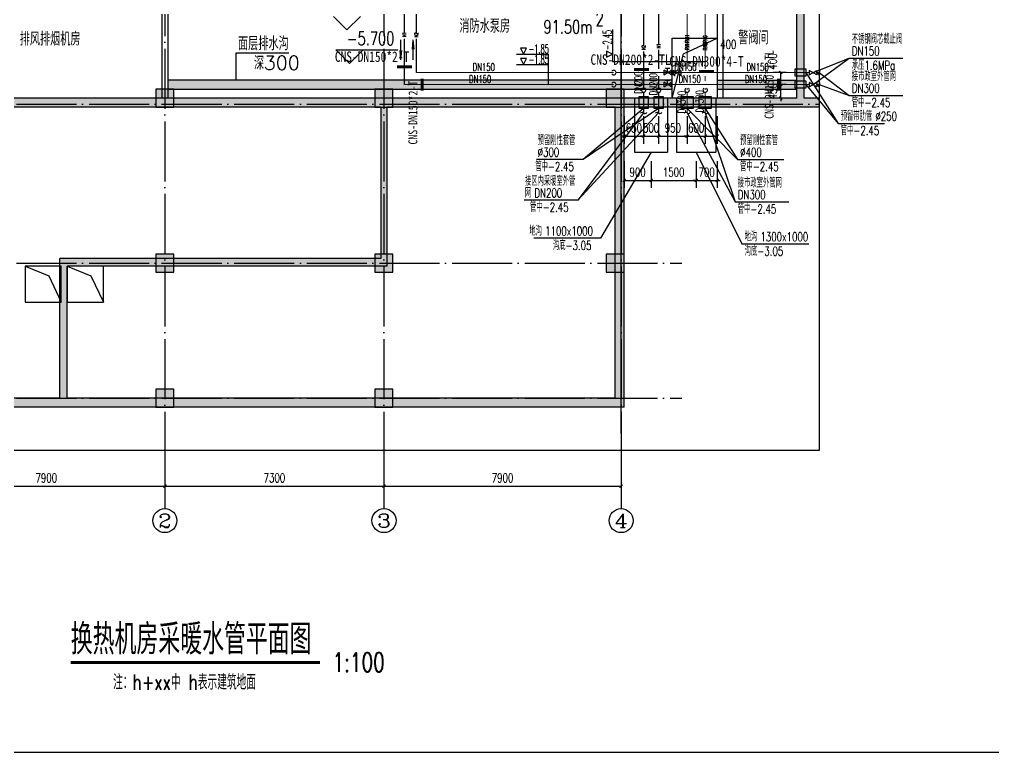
# Model space of a CAD drawing. Extents: x 179183 to 294833, y 947252 to 1004652.
# Drawn here: x 195440 to 227890, y 947252 to 971689 of the extents above; entities that cross this region are included whole.
import ezdxf
from ezdxf.enums import TextEntityAlignment as Align

# ---------------------------------------------------------------- set-up
doc = ezdxf.new("R2010")
doc.units = 0
doc.header["$LTSCALE"] = 1000
for name, pattern in [('CONTINOUS', [0]), ('DASH', [0.35, 0.25, -0.1]), ('DOTE', [2.42, 2, -0.2, 0.02, -0.2])]:
    doc.linetypes.add(name, pattern=pattern)
for name, color, linetype in [('0000给排水', 4, 'Continuous'), ('3-建筑', 7, 'Continuous'), ('A-ANNO-IDEN-LEVL', 3, 'Continuous'), ('A-ANNO-TXT', 7, 'Continuous'), ('A-WALL-PATT', 252, 'Continuous'), ('a_bz', 2, 'Continuous'), ('a_jg_bz', 181, 'Continuous'), ('a_jz_bz', 2, 'Continuous'), ('a_shb', 2, 'Continuous'), ('a_shb_bz', 2, 'Continuous'), ('a_shg', 130, 'Continuous'), ('a_建筑_明沟', 1, 'Continuous'), ('a_建筑_明沟_bz', 141, 'Continuous'), ('a_水', 6, 'Continuous'), ('a_结构', 161, 'Continuous'), ('AXIS_TEXT', 7, 'Continuous'), ('DIM-采暖构件', 3, 'Continuous'), ('DIM_SYMB', 3, 'Continuous'), ('DOTE', 1, 'DOTE'), ('EQ-TH', 7, 'Continuous'), ('PIPE-暖供水', 3, 'Continuous'), ('PIPE-暖回水', 2, 'DASH'), ('PIPE-热媒供水管', 30, 'Continuous'), ('PIPE-热媒回水管', 30, 'DASH'), ('PUB_HATCH', 8, 'Continuous'), ('PUB_TEXT', 7, 'Continuous'), ('SPACE', 7, 'Continuous'), ('TEXT-暖供水', 7, 'Continuous'), ('TEXT-暖回水', 7, 'Continuous'), ('TEXT-热媒供水管', 7, 'Continuous'), ('TEXT-热媒回水管', 7, 'Continuous'), ('TH_DIM', 3, 'Continuous'), ('VALVE-暖供水', 7, 'Continuous'), ('VALVE-暖回水', 7, 'Continuous'), ('WALL', 2, 'Continuous'), ('抗震支吊架', 2, 'Continuous'), ('结构柱子', 253, 'Continuous')]:
    doc.layers.add(name, color=color, linetype=linetype)
doc.layers.add('说明辅助线', color=9, linetype='CONTINOUS', plot=False)
doc.styles.add('_TCH_AXIS', font='COMPLEX', dxfattribs={"bigfont": 'GBCBIG'})
doc.styles.add('_TCH_DIM', font='SIMPLEX', dxfattribs={"bigfont": 'GBCBIG'})
doc.styles.add('_TCH_DIM_T3', font='SIMPLEX', dxfattribs={"width": 0.705882, "bigfont": 'GBCBIG'})
doc.styles.add('_TCH_SPACE', font='SIMPLEX', dxfattribs={"height": 5, "bigfont": 'GBCBIG'})
doc.styles.add('_THVAC_DIM', font='simplex.shx', dxfattribs={"width": 0.7, "height": 3, "bigfont": 'gbcbig.shx'})
doc.styles.add('_THVAC_PIPEDN', font='simplex.shx', dxfattribs={"width": 0.7, "height": 3, "bigfont": 'gbcbig.shx'})
doc.styles.add('_THVAC_PIPETEXT', font='simplex.shx', dxfattribs={"width": 0.7, "height": 1.5, "bigfont": 'gbcbig.shx'})
doc.styles.add('COMPLEX', font='COMPLEX')
doc.styles.add('kzcad', font='', dxfattribs={"width": 0.8})
doc.styles.get("Standard").update_dxf_attribs({"font": 'simplex.shx', "width": 0.7, "bigfont": 'gbcbig.shx'})
doc.styles.get('kzcad').set_extended_font_data('SimSun')
doc.dimstyles.new('_TCH_ARCH&&100', dxfattribs={"dimtxt": 297.5, "dimasz": 100, "dimexe": 250, "dimexo": 300, "dimgap": 126.25, "dimtad": 1, "dimdec": 0, "dimzin": 0, "dimdsep": 46, "dimtxsty": '_TCH_DIM_T3', "dimblk": 'ARCHTICK', "dimcen": 0.09, "dimclrt": 7, "dimazin": 2, "dimtfac": 1, "dimtdec": 0, "dimtix": 1, "dimtmove": 2, "dimatfit": 3, "dimfxl": 1, "dimtolj": 1, "dimtzin": 0, "dimarcsym": 0})

# ---------------------------------------------------------------- blocks, each defined once
blk = doc.blocks.new('_ArchTick')
at = {"color": 0, "linetype": 'ByBlock', "const_width": 0.4}
blk.add_lwpolyline([(-0.5, -0.5), (0.5, 0.5)], dxfattribs=at)
blk = doc.blocks.new('*D4103')
at = {"layer": '3-建筑', "color": 0, "lineweight": -2, "transparency": 16777216}
for p, q in [((192384, 957582), (192384, 955882)), ((200284, 957582), (200284, 955882)), ((192384, 956132), (200284, 956132))]:
    blk.add_line(p, q, dxfattribs=at)
at = {"layer": 'Defpoints', "color": 0, "transparency": 16777216}
for p in [(192384, 957882), (200284, 957882), (200284, 956132)]:
    blk.add_point(p, dxfattribs=at)
at = {"layer": '3-建筑', "color": 0, "lineweight": -2, "transparency": 16777216, "xscale": 100, "yscale": 100, "zscale": 100, "rotation": 180}
blk.add_blockref('_ArchTick', (192384, 956132), dxfattribs=at)
at = {"layer": '3-建筑', "color": 0, "lineweight": -2, "transparency": 16777216, "xscale": 100, "yscale": 100, "zscale": 100}
blk.add_blockref('_ArchTick', (200284, 956132), dxfattribs=at)
at = {"layer": '3-建筑', "color": 7, "transparency": 16777216, "insert": (196334, 956407), "char_height": 297.5, "attachment_point": 5, "style": '_TCH_DIM_T3'}
blk.add_mtext('\\A1;7900', dxfattribs=at)
blk = doc.blocks.new('*D4104')
at = {"layer": '3-建筑', "color": 0, "lineweight": -2, "transparency": 16777216}
for p, q in [((200284, 957582), (200284, 955882)), ((207584, 957582), (207584, 955882)), ((200284, 956132), (207584, 956132))]:
    blk.add_line(p, q, dxfattribs=at)
at = {"layer": 'Defpoints', "color": 0, "transparency": 16777216}
for p in [(200284, 957882), (207584, 957882), (207584, 956132)]:
    blk.add_point(p, dxfattribs=at)
at = {"layer": '3-建筑', "color": 0, "lineweight": -2, "transparency": 16777216, "xscale": 100, "yscale": 100, "zscale": 100, "rotation": 180}
blk.add_blockref('_ArchTick', (200284, 956132), dxfattribs=at)
at = {"layer": '3-建筑', "color": 0, "lineweight": -2, "transparency": 16777216, "xscale": 100, "yscale": 100, "zscale": 100}
blk.add_blockref('_ArchTick', (207584, 956132), dxfattribs=at)
at = {"layer": '3-建筑', "color": 7, "transparency": 16777216, "insert": (203934, 956407), "char_height": 297.5, "attachment_point": 5, "style": '_TCH_DIM_T3'}
blk.add_mtext('\\A1;7300', dxfattribs=at)
blk = doc.blocks.new('*D4105')
at = {"layer": '3-建筑', "color": 0, "lineweight": -2, "transparency": 16777216}
for p, q in [((207584, 957582), (207584, 955882)), ((215484, 957582), (215484, 955882)), ((207584, 956132), (215484, 956132))]:
    blk.add_line(p, q, dxfattribs=at)
at = {"layer": 'Defpoints', "color": 0, "transparency": 16777216}
for p in [(207584, 957882), (215484, 957882), (215484, 956132)]:
    blk.add_point(p, dxfattribs=at)
at = {"layer": '3-建筑', "color": 0, "lineweight": -2, "transparency": 16777216, "xscale": 100, "yscale": 100, "zscale": 100, "rotation": 180}
blk.add_blockref('_ArchTick', (207584, 956132), dxfattribs=at)
at = {"layer": '3-建筑', "color": 0, "lineweight": -2, "transparency": 16777216, "xscale": 100, "yscale": 100, "zscale": 100}
blk.add_blockref('_ArchTick', (215484, 956132), dxfattribs=at)
at = {"layer": '3-建筑', "color": 7, "transparency": 16777216, "insert": (211534, 956407), "char_height": 297.5, "attachment_point": 5, "style": '_TCH_DIM_T3'}
blk.add_mtext('\\A1;7900', dxfattribs=at)
blk = doc.blocks.new('_AXISO')
blk.add_circle((0, 0), 0.5)
at = {"layer": 'AXIS_TEXT', "style": 'COMPLEX', "width": 1.041667}
blk.add_attdef('A', text='', height=0.56, dxfattribs=at).set_placement((-0.25, -0.28), (0.25, -0.28), align=Align.FIT)
blk = doc.blocks.new('A$C69e6fe54')
at = {"layer": 'a_建筑_明沟'}
h = blk.add_hatch(dxfattribs=at)
h.set_pattern_fill('DOTS', color=256, scale=50)
h.set_pattern_definition([(0, (-466302.115, -980356.64), (39.6875, 79.375), [0, -79.375])])
h.paths.add_polyline_path([(5300, -7400), (5300, -7100), (-11500, -7100), (-11500, -7400)])
h.paths.add_polyline_path([(9450, -7400), (9450, -7100), (6800, -7100), (6800, -7400)])
for p, q in [((-9227, -7100), (-9227, -6198)), ((-9227, -6198), (-7465, -6198)), ((6800, -7100), (9450, -7100)), ((6800, -7400), (9450, -7400))]:
    blk.add_line(p, q, dxfattribs=at)
for points in [[(6800, -5700), (6800, -7700), (5300, -7700), (5300, -5700)], [(6800, -5700), (6800, -7700), (5300, -7700), (5300, -5700)], [(-11500, -7400), (5300, -7400), (5300, -7100), (-11500, -7100)], [(-11500, -7400), (5300, -7400), (5300, -7100), (-11500, -7100)]]:
    blk.add_lwpolyline(points, close=True, dxfattribs=at)
blk.add_lwpolyline([(5300, -7700), (5678, -6223), (6800, -5700)], dxfattribs=at)
for s, height, p in [('面层排水沟', 450, (-9163, -6105)), ('深', 450, (-8633, -6758)), ('300', 466.5, (-8305, -6758))]:
    blk.add_text(s, height=height, dxfattribs=at).set_placement(p)
blk = doc.blocks.new('A$C325A3371')
at = {"layer": 'A-WALL-PATT'}
blk.add_hatch(color=256, dxfattribs=at).paths.add_polyline_path([(33382, 12018), (33507, 12118), (33507, 17118), (33457, 17235), (33257, 17218), (33257, 12118)])
at = {"layer": 'PUB_HATCH'}
for points in [[(12207, 11818), (12207, 12118), (5207, 12118), (5207, 11818)], [(19507, 11918), (19507, 12118), (12207, 12118), (12207, 11818), (19407, 11818)], [(27374, 11918), (27407, 12118), (19507, 12118), (19507, 11918), (19607, 11818), (27207, 11818)], [(30707, 11818), (30707, 12118), (27407, 12118), (27374, 11918), (27507, 11818)], [(33382, 12018), (33257, 12118), (30707, 12118), (30707, 11818), (33382, 11818)], [(34006, 11818), (34006, 12118), (33507, 12118), (33382, 12018), (33382, 11818)], [(19507, 11918), (19407, 11818), (19407, 6768), (19607, 6518), (19607, 11818)], [(27207, 2118), (27507, 1818), (27507, 11818), (27374, 11918), (27207, 11818)], [(8824, 2018), (8957, 2118), (8957, 6518), (8707, 6768), (8707, 2118)], [(19607, 6518), (19407, 6768), (8707, 6768), (8957, 6518)], [(8824, 2018), (8707, 2118), (4507, 2118), (4207, 1818), (8807, 1818)], [(27507, 1818), (27207, 2118), (8957, 2118), (8824, 2018), (8807, 1818)]]:
    blk.add_hatch(color=256, dxfattribs=at).paths.add_polyline_path(points)
at = {"layer": '结构柱子'}
h = blk.add_hatch(color=6, dxfattribs=at)
h.dxf.hatch_style = 1
h.paths.add_polyline_path([(12507, 12418), (11907, 12418), (11907, 11818), (12507, 11818)])
h = blk.add_hatch(color=6, dxfattribs=at)
h.dxf.hatch_style = 1
h.paths.add_polyline_path([(19807, 12418), (19207, 12418), (19207, 11818), (19807, 11818)])
h = blk.add_hatch(color=6, dxfattribs=at)
h.dxf.hatch_style = 1
h.paths.add_polyline_path([(27507, 12418), (26907, 12418), (26907, 11818), (27507, 11818)])
h = blk.add_hatch(color=6, dxfattribs=at)
h.dxf.hatch_style = 1
h.paths.add_polyline_path([(12507, 6918), (11907, 6918), (11907, 6318), (12507, 6318)])
h = blk.add_hatch(color=6, dxfattribs=at)
h.dxf.hatch_style = 1
h.paths.add_polyline_path([(19807, 6918), (19207, 6918), (19207, 6318), (19807, 6318)])
h = blk.add_hatch(color=6, dxfattribs=at)
h.dxf.hatch_style = 1
h.paths.add_polyline_path([(27507, 6918), (26907, 6918), (26907, 6318), (27507, 6318)])
h = blk.add_hatch(color=6, dxfattribs=at)
h.dxf.hatch_style = 1
h.paths.add_polyline_path([(12507, 2418), (11907, 2418), (11907, 1818), (12507, 1818)])
h = blk.add_hatch(color=6, dxfattribs=at)
h.dxf.hatch_style = 1
h.paths.add_polyline_path([(19807, 2418), (19207, 2418), (19207, 1818), (19807, 1818)])
at = {"layer": '0000给排水'}
for points in [[(7557, 6518), (7557, 5318), (8757, 5318), (8757, 6518)], [(8957, 6518), (8957, 5318), (10157, 5318), (10157, 6518)]]:
    blk.add_lwpolyline(points, close=True, dxfattribs=at)
for points in [[(7557, 6518), (8341, 6191), (8757, 5318)], [(8957, 6518), (9741, 6191), (10157, 5318)]]:
    blk.add_lwpolyline(points, dxfattribs=at)
at = {"layer": 'A-ANNO-IDEN-LEVL', "color": 1}
for p, q in [((18274, 14390), (17824, 14840)), ((18274, 14390), (18724, 14840)), ((17908, 13722), (19968, 13722))]:
    blk.add_line(p, q, dxfattribs=at)
at = {"layer": 'A-ANNO-IDEN-LEVL'}
for q in [(17908, 13722), (18808, 13722)]:
    blk.add_line((18358, 13272), q, dxfattribs=at)
at = {"layer": 'DOTE'}
for p, q in [((12207, 45219), (12207, 13)), ((19507, 45219), (19507, 13)), ((27407, 45219), (27407, 0)), ((0, 11918), (34006, 11918)), ((0, 6618), (29426, 6618)), ((0, 2118), (29426, 2118))]:
    blk.add_line(p, q, dxfattribs=at)
at = {"layer": 'WALL'}
for p, q in [((33257, 12118), (33257, 17218)), ((12107, 17118), (12107, 12118)), ((12307, 17118), (12307, 12118)), ((33507, 12118), (33507, 17118)), ((30607, 16018), (30607, 12118)), ((30807, 12118), (30807, 16018)), ((12207, 12118), (5207, 12118)), ((19507, 12118), (12207, 12118)), ((27407, 12118), (19507, 12118)), ((30707, 12118), (27407, 12118)), ((33257, 12118), (30707, 12118)), ((34006, 12118), (33507, 12118)), ((12207, 11818), (5207, 11818)), ((19407, 11818), (12207, 11818)), ((19407, 11818), (19407, 6768)), ((19607, 11818), (19607, 6518)), ((27207, 11818), (19607, 11818)), ((27207, 2118), (27207, 11818)), ((30707, 11818), (27507, 11818)), ((27507, 1818), (27507, 11818)), ((33382, 11818), (30707, 11818)), ((34006, 11818), (33382, 11818)), ((8707, 2118), (8707, 6768)), ((19407, 6768), (8707, 6768)), ((8957, 2118), (8957, 6518)), ((19607, 6518), (8957, 6518)), ((8707, 2118), (4507, 2118)), ((27207, 2118), (8957, 2118)), ((8807, 1818), (4207, 1818)), ((27507, 1818), (8807, 1818))]:
    blk.add_line(p, q, dxfattribs=at)
at = {"layer": '结构柱子', "color": 6}
for points in [[(12507, 12418), (11907, 12418), (11907, 11818), (12507, 11818)], [(19807, 12418), (19207, 12418), (19207, 11818), (19807, 11818)], [(27507, 12418), (26907, 12418), (26907, 11818), (27507, 11818)], [(12507, 6918), (11907, 6918), (11907, 6318), (12507, 6318)], [(19807, 6918), (19207, 6918), (19207, 6318), (19807, 6318)], [(27507, 6918), (26907, 6918), (26907, 6318), (27507, 6318)], [(12507, 2418), (11907, 2418), (11907, 1818), (12507, 1818)], [(19807, 2418), (19207, 2418), (19207, 1818), (19807, 1818)]]:
    blk.add_lwpolyline(points, close=True, dxfattribs=at)
at = {"layer": 'A-ANNO-TXT', "color": 1, "style": '_TCH_DIM', "width": 0.705882}
blk.add_text('-5.700', height=450, dxfattribs=at).set_placement((18273, 13880))
at = {"layer": 'PUB_TEXT', "color": 1}
for s, p in [('消防水泵房', (22020, 14296)), ('排风排烟机房', (7371, 13864)), ('警阀间', (31306, 13907))]:
    blk.add_text(s, height=450, dxfattribs=at).set_placement(p)
at = {"layer": 'SPACE', "color": 1, "style": '_TCH_SPACE', "width": 0.705882}
for s, p in [('2', (26559, 14529)), ('91.50m', (24819, 14267))]:
    blk.add_text(s, height=450, dxfattribs=at).set_placement(p)
blk = doc.blocks.new('流向')
at = {"layer": 'a_bz', "color": 3}
for q in [(0, 0), (533, 41), (533, -41)]:
    blk.add_line((1000, 0), q, dxfattribs=at)
blk = doc.blocks.new('*D4203')
at = {"layer": 'Defpoints', "color": 0, "transparency": 16777216}
for p in [(220801, 969920), (221284, 969920), (221284, 969520)]:
    blk.add_point(p, dxfattribs=at)
at = {"layer": 'TH_DIM', "color": 0, "lineweight": -2, "transparency": 16777216}
for p, q in [((220984, 969920), (220551, 969920)), ((220801, 969520), (220801, 969920)), ((220984, 969520), (220551, 969520))]:
    blk.add_line(p, q, dxfattribs=at)
at = {"layer": 'TH_DIM', "color": 0, "lineweight": -2, "transparency": 16777216, "xscale": 100, "yscale": 100, "zscale": 100}
for p, rotation in [((220801, 969920), 90), ((220801, 969520), 270)]:
    blk.add_blockref('_ArchTick', p, dxfattribs=dict(at, rotation=rotation))
at = {"layer": 'TH_DIM', "color": 7, "transparency": 16777216, "insert": (220526, 970290), "char_height": 297.5, "attachment_point": 5, "rotation": 90, "style": '_TCH_DIM_T3'}
blk.add_mtext('\\A1;400', dxfattribs=at)
blk = doc.blocks.new('*D4204')
at = {"layer": 'Defpoints', "color": 0, "transparency": 16777216}
for p in [(220801, 969520), (221284, 969520), (221284, 969070)]:
    blk.add_point(p, dxfattribs=at)
at = {"layer": 'TH_DIM', "color": 0, "lineweight": -2, "transparency": 16777216}
for p, q in [((220801, 969520), (220801, 969620)), ((220984, 969520), (220551, 969520)), ((220801, 969070), (220801, 969520)), ((220984, 969070), (220551, 969070)), ((220801, 969070), (220801, 968970))]:
    blk.add_line(p, q, dxfattribs=at)
at = {"layer": 'TH_DIM', "color": 0, "lineweight": -2, "transparency": 16777216, "xscale": 100, "yscale": 100, "zscale": 100}
for p, rotation in [((220801, 969520), 270), ((220801, 969070), 90)]:
    blk.add_blockref('_ArchTick', p, dxfattribs=dict(at, rotation=rotation))
at = {"layer": 'TH_DIM', "color": 7, "transparency": 16777216, "insert": (220526, 969295), "char_height": 297.5, "attachment_point": 5, "rotation": 90, "style": '_TCH_DIM_T3'}
blk.add_mtext('\\A1;450', dxfattribs=at)
blk = doc.blocks.new('*D4245')
at = {"layer": 'Defpoints', "color": 0, "transparency": 16777216}
for p in [(217984, 967270), (218684, 967270), (218684, 966324)]:
    blk.add_point(p, dxfattribs=at)
at = {"layer": 'TH_DIM', "color": 0, "lineweight": -2, "transparency": 16777216}
for p, q in [((217984, 966970), (217984, 966074)), ((218684, 966970), (218684, 966074)), ((217984, 966324), (217884, 966324)), ((217984, 966324), (218684, 966324)), ((218684, 966324), (218784, 966324))]:
    blk.add_line(p, q, dxfattribs=at)
at = {"layer": 'TH_DIM', "color": 0, "lineweight": -2, "transparency": 16777216, "xscale": 100, "yscale": 100, "zscale": 100}
blk.add_blockref('_ArchTick', (217984, 966324), dxfattribs=at)
at = {"layer": 'TH_DIM', "color": 0, "lineweight": -2, "transparency": 16777216, "xscale": 100, "yscale": 100, "zscale": 100, "rotation": 180}
blk.add_blockref('_ArchTick', (218684, 966324), dxfattribs=at)
at = {"layer": 'TH_DIM', "color": 7, "transparency": 16777216, "insert": (218334, 966599), "char_height": 297.5, "attachment_point": 5, "style": '_TCH_DIM_T3'}
blk.add_mtext('\\A1;700', dxfattribs=at)
blk = doc.blocks.new('*D4246')
at = {"layer": 'Defpoints', "color": 0, "transparency": 16777216}
for p in [(216484, 967270), (217984, 967270), (217984, 966324)]:
    blk.add_point(p, dxfattribs=at)
at = {"layer": 'TH_DIM', "color": 0, "lineweight": -2, "transparency": 16777216}
for p, q in [((216484, 966970), (216484, 966074)), ((217984, 966970), (217984, 966074)), ((216484, 966324), (217984, 966324))]:
    blk.add_line(p, q, dxfattribs=at)
at = {"layer": 'TH_DIM', "color": 0, "lineweight": -2, "transparency": 16777216, "xscale": 100, "yscale": 100, "zscale": 100, "rotation": 180}
blk.add_blockref('_ArchTick', (216484, 966324), dxfattribs=at)
at = {"layer": 'TH_DIM', "color": 0, "lineweight": -2, "transparency": 16777216, "xscale": 100, "yscale": 100, "zscale": 100}
blk.add_blockref('_ArchTick', (217984, 966324), dxfattribs=at)
at = {"layer": 'TH_DIM', "color": 7, "transparency": 16777216, "insert": (217234, 966599), "char_height": 297.5, "attachment_point": 5, "style": '_TCH_DIM_T3'}
blk.add_mtext('\\A1;1500', dxfattribs=at)
blk = doc.blocks.new('*D4247')
at = {"layer": 'Defpoints', "color": 0, "transparency": 16777216}
for p in [(215584, 967270), (216484, 967270), (216484, 966324)]:
    blk.add_point(p, dxfattribs=at)
at = {"layer": 'TH_DIM', "color": 0, "lineweight": -2, "transparency": 16777216}
for p, q in [((215584, 966970), (215584, 966074)), ((216484, 966970), (216484, 966074)), ((215584, 966324), (216484, 966324))]:
    blk.add_line(p, q, dxfattribs=at)
at = {"layer": 'TH_DIM', "color": 0, "lineweight": -2, "transparency": 16777216, "xscale": 100, "yscale": 100, "zscale": 100, "rotation": 180}
blk.add_blockref('_ArchTick', (215584, 966324), dxfattribs=at)
at = {"layer": 'TH_DIM', "color": 0, "lineweight": -2, "transparency": 16777216, "xscale": 100, "yscale": 100, "zscale": 100}
blk.add_blockref('_ArchTick', (216484, 966324), dxfattribs=at)
at = {"layer": 'TH_DIM', "color": 7, "transparency": 16777216, "insert": (216034, 966599), "char_height": 297.5, "attachment_point": 5, "style": '_TCH_DIM_T3'}
blk.add_mtext('\\A1;900', dxfattribs=at)
blk = doc.blocks.new('*D4248')
at = {"layer": 'Defpoints', "color": 0, "transparency": 16777216}
for p in [(215584, 968770), (216234, 968770), (216234, 967799)]:
    blk.add_point(p, dxfattribs=at)
at = {"layer": 'TH_DIM', "color": 0, "lineweight": -2, "transparency": 16777216}
for p, q in [((215584, 968470), (215584, 967549)), ((216234, 968470), (216234, 967549)), ((215584, 967799), (215484, 967799)), ((215584, 967799), (216234, 967799)), ((216234, 967799), (216334, 967799))]:
    blk.add_line(p, q, dxfattribs=at)
at = {"layer": 'TH_DIM', "color": 0, "lineweight": -2, "transparency": 16777216, "xscale": 100, "yscale": 100, "zscale": 100}
blk.add_blockref('_ArchTick', (215584, 967799), dxfattribs=at)
at = {"layer": 'TH_DIM', "color": 0, "lineweight": -2, "transparency": 16777216, "xscale": 100, "yscale": 100, "zscale": 100, "rotation": 180}
blk.add_blockref('_ArchTick', (216234, 967799), dxfattribs=at)
at = {"layer": 'TH_DIM', "color": 7, "transparency": 16777216, "insert": (215909, 968074), "char_height": 297.5, "attachment_point": 5, "style": '_TCH_DIM_T3'}
blk.add_mtext('\\A1;650', dxfattribs=at)
blk = doc.blocks.new('*D4249')
at = {"layer": 'Defpoints', "color": 0, "transparency": 16777216}
for p in [(216234, 968770), (216734, 968770), (216734, 967799)]:
    blk.add_point(p, dxfattribs=at)
at = {"layer": 'TH_DIM', "color": 0, "lineweight": -2, "transparency": 16777216}
for p, q in [((216234, 968470), (216234, 967549)), ((216734, 968470), (216734, 967549)), ((216234, 967799), (216134, 967799)), ((216234, 967799), (216734, 967799)), ((216734, 967799), (216834, 967799))]:
    blk.add_line(p, q, dxfattribs=at)
at = {"layer": 'TH_DIM', "color": 0, "lineweight": -2, "transparency": 16777216, "xscale": 100, "yscale": 100, "zscale": 100}
blk.add_blockref('_ArchTick', (216234, 967799), dxfattribs=at)
at = {"layer": 'TH_DIM', "color": 0, "lineweight": -2, "transparency": 16777216, "xscale": 100, "yscale": 100, "zscale": 100, "rotation": 180}
blk.add_blockref('_ArchTick', (216734, 967799), dxfattribs=at)
at = {"layer": 'TH_DIM', "color": 7, "transparency": 16777216, "insert": (216484, 968074), "char_height": 297.5, "attachment_point": 5, "style": '_TCH_DIM_T3'}
blk.add_mtext('\\A1;500', dxfattribs=at)
blk = doc.blocks.new('*D4250')
at = {"layer": 'Defpoints', "color": 0, "transparency": 16777216}
for p in [(216734, 968770), (217684, 968770), (217684, 967799)]:
    blk.add_point(p, dxfattribs=at)
at = {"layer": 'TH_DIM', "color": 0, "lineweight": -2, "transparency": 16777216}
for p, q in [((216734, 968470), (216734, 967549)), ((217684, 968470), (217684, 967549)), ((216734, 967799), (217684, 967799))]:
    blk.add_line(p, q, dxfattribs=at)
at = {"layer": 'TH_DIM', "color": 0, "lineweight": -2, "transparency": 16777216, "xscale": 100, "yscale": 100, "zscale": 100, "rotation": 180}
blk.add_blockref('_ArchTick', (216734, 967799), dxfattribs=at)
at = {"layer": 'TH_DIM', "color": 0, "lineweight": -2, "transparency": 16777216, "xscale": 100, "yscale": 100, "zscale": 100}
blk.add_blockref('_ArchTick', (217684, 967799), dxfattribs=at)
at = {"layer": 'TH_DIM', "color": 7, "transparency": 16777216, "insert": (217209, 968074), "char_height": 297.5, "attachment_point": 5, "style": '_TCH_DIM_T3'}
blk.add_mtext('\\A1;950', dxfattribs=at)
blk = doc.blocks.new('*D4251')
at = {"layer": 'Defpoints', "color": 0, "transparency": 16777216}
for p in [(217684, 968770), (218284, 968770), (218284, 967799)]:
    blk.add_point(p, dxfattribs=at)
at = {"layer": 'TH_DIM', "color": 0, "lineweight": -2, "transparency": 16777216}
for p, q in [((217684, 968470), (217684, 967549)), ((218284, 968470), (218284, 967549)), ((217684, 967799), (217584, 967799)), ((217684, 967799), (218284, 967799)), ((218284, 967799), (218384, 967799))]:
    blk.add_line(p, q, dxfattribs=at)
at = {"layer": 'TH_DIM', "color": 0, "lineweight": -2, "transparency": 16777216, "xscale": 100, "yscale": 100, "zscale": 100}
blk.add_blockref('_ArchTick', (217684, 967799), dxfattribs=at)
at = {"layer": 'TH_DIM', "color": 0, "lineweight": -2, "transparency": 16777216, "xscale": 100, "yscale": 100, "zscale": 100, "rotation": 180}
blk.add_blockref('_ArchTick', (218284, 967799), dxfattribs=at)
at = {"layer": 'TH_DIM', "color": 7, "transparency": 16777216, "insert": (217984, 968074), "char_height": 297.5, "attachment_point": 5, "style": '_TCH_DIM_T3'}
blk.add_mtext('\\A1;600', dxfattribs=at)
blk = doc.blocks.new('*D4252')
at = {"layer": 'Defpoints', "color": 0, "transparency": 16777216}
for p in [(218284, 968770), (218684, 968770), (218684, 967799)]:
    blk.add_point(p, dxfattribs=at)
at = {"layer": 'TH_DIM', "color": 0, "lineweight": -2, "transparency": 16777216}
for p, q in [((218284, 968470), (218284, 967549)), ((218684, 968470), (218684, 967549)), ((218284, 967799), (218684, 967799))]:
    blk.add_line(p, q, dxfattribs=at)
at = {"layer": 'TH_DIM', "color": 0, "lineweight": -2, "transparency": 16777216, "xscale": 100, "yscale": 100, "zscale": 100, "rotation": 180}
blk.add_blockref('_ArchTick', (218284, 967799), dxfattribs=at)
at = {"layer": 'TH_DIM', "color": 0, "lineweight": -2, "transparency": 16777216, "xscale": 100, "yscale": 100, "zscale": 100}
blk.add_blockref('_ArchTick', (218684, 967799), dxfattribs=at)
at = {"layer": 'TH_DIM', "color": 7, "transparency": 16777216, "insert": (219054, 970858), "char_height": 297.5, "attachment_point": 5, "style": '_TCH_DIM_T3'}
blk.add_mtext('\\A1;400', dxfattribs=at)
blk = doc.blocks.new('$ThvacSys$00000040')
at = {"elevation": 0}
blk.add_lwpolyline([(7, -101, -0.575183), (0, 0, 0.604745), (-11, 101, 16.924828)], format="xyb", dxfattribs=at)
blk = doc.blocks.new('$VALVE$00000295')
blk.add_lwpolyline([(-125, 72), (-125, -72), (125, 72), (125, -72), (-125, 72)])
for p in [(-125, 0), (125, 0)]:
    blk.add_point(p)
blk = doc.blocks.new('$VALVE$00000929')
blk.add_lwpolyline([(-125, -72), (125, 72), (125, -72), (-125, 72)], close=True)
for points in [[(-80, -46), (-80, -116)], [(80, -46), (80, -116)]]:
    blk.add_lwpolyline(points)
for p in [(-125, 0), (125, 0)]:
    blk.add_point(p)
blk = doc.blocks.new('$VALVE$00000913')
blk.add_lwpolyline([(-128, -74), (128, 74), (128, -74), (-128, 74)], close=True)
for points in [[(-76, 149), (76, 149)], [(0, 0), (0, 149)]]:
    blk.add_lwpolyline(points)
for p in [(-128, 0), (128, 0)]:
    blk.add_point(p)

msp = doc.modelspace()

# ---------------------------------------------------------------- linework, layer by layer
at = {"layer": '3-建筑'}
for p, q in [((200284, 957882.2), (200284, 955382.2)), ((207584, 957882.2), (207584, 955382.2)), ((215484, 957882.2), (215484, 955382.2))]:
    msp.add_line(p, q, dxfattribs=at)
at = {"layer": 'a_bz'}
msp.add_lwpolyline([(190566.5, 1002171), (222083.4, 1002171), (222083.4, 957320), (190566.5, 957320)], close=True, dxfattribs=at)
at = {"layer": 'a_bz', "linetype": 'ByBlock', "const_width": 105}
msp.add_lwpolyline([(197149, 950255.2), (205451.7, 950255.2)], dxfattribs=at)
at = {"layer": 'a_jg_bz'}
for p, q in [((221634, 969920.1), (222709.4, 968225.5)), ((221634, 969920.1), (222709.4, 968225.5)), ((221634, 969520.1), (222709.4, 968225.5)), ((221634, 969520.1), (222709.4, 968225.5)), ((216234, 968720.1), (214214.4, 967025.5)), ((216734, 968720.1), (214214.4, 967025.5)), ((216234, 968720.1), (214214.4, 967025.5)), ((216734, 968720.1), (214214.4, 967025.5)), ((217684, 968720.1), (219359.4, 967025.5)), ((217684, 968720.1), (219359.4, 967025.5)), ((218284, 968720.1), (219359.4, 967025.5)), ((218284, 968720.1), (219359.4, 967025.5)), ((222709.4, 968225.5), (224259, 968225.5)), ((222709.4, 968225.5), (224259, 968225.5)), ((214214.4, 967025.5), (212664.9, 967025.5)), ((214214.4, 967025.5), (212664.9, 967025.5)), ((219359.4, 967025.5), (220909, 967025.5)), ((219359.4, 967025.5), (220909, 967025.5))]:
    msp.add_line(p, q, dxfattribs=at)
for points in [[(221634, 969920.1, 0, 26.7, 0), (221687.6, 969835.7, 0, 0, 0)], [(221634, 969920.1, 0, 26.7, 0), (221687.6, 969835.7, 0, 0, 0)], [(221634, 969520.1, 0, 26.7, 0), (221697.9, 969443.2, 0, 0, 0)], [(221634, 969520.1, 0, 26.7, 0), (221697.9, 969443.2, 0, 0, 0)], [(216234, 968720.1, 0, 26.7, 0), (216157.4, 968655.8, 0, 0, 0)], [(216234, 968720.1, 0, 26.7, 0), (216157.4, 968655.8, 0, 0, 0)], [(216734, 968720.1, 0, 26.7, 0), (216651.1, 968664.3, 0, 0, 0)], [(216734, 968720.1, 0, 26.7, 0), (216651.1, 968664.3, 0, 0, 0)], [(217684, 968720.1, 0, 26.7, 0), (217754.4, 968649, 0, 0, 0)], [(217684, 968720.1, 0, 26.7, 0), (217754.4, 968649, 0, 0, 0)], [(218284, 968720.1, 0, 26.7, 0), (218337.6, 968635.7, 0, 0, 0)], [(218284, 968720.1, 0, 26.7, 0), (218337.6, 968635.7, 0, 0, 0)]]:
    msp.add_lwpolyline(points, format="xyseb", dxfattribs=at)
at = {"layer": 'a_jz_bz'}
for p, q in [((215934, 969070.1), (215934, 967270.1)), ((215934, 969070.1), (215934, 967270.1)), ((217034, 969070.1), (217034, 967270.1)), ((217034, 969070.1), (217034, 967270.1)), ((217334, 969070.1), (217334, 967270.1)), ((217334, 969070.1), (217334, 967270.1)), ((218634, 969070.1), (218634, 967270.1)), ((218634, 969070.1), (218634, 967270.1)), ((216484, 967270.1), (214801.4, 964394.5)), ((216484, 967270.1), (214801.4, 964394.5)), ((215934, 967270.1), (217034, 967270.1)), ((215934, 967270.1), (217034, 967270.1)), ((217334, 967270.1), (218634, 967270.1)), ((217334, 967270.1), (218634, 967270.1)), ((217984, 967270.1), (219509.9, 964204.5)), ((217984, 967270.1), (219509.9, 964204.5)), ((214801.4, 964394.5), (212573.4, 964394.5)), ((214801.4, 964394.5), (212573.4, 964394.5)), ((219509.9, 964204.5), (221737.9, 964204.5)), ((219509.9, 964204.5), (221737.9, 964204.5))]:
    msp.add_line(p, q, dxfattribs=at)
for points in [[(216484, 967270.1, 0, 26.7, 0), (216433.5, 967183.8, 0, 0, 0)], [(216484, 967270.1, 0, 26.7, 0), (216433.5, 967183.8, 0, 0, 0)], [(217984, 967270.1, 0, 26.7, 0), (218028.6, 967180.6, 0, 0, 0)], [(217984, 967270.1, 0, 26.7, 0), (218028.6, 967180.6, 0, 0, 0)]]:
    msp.add_lwpolyline(points, format="xyseb", dxfattribs=at)
at = {"layer": 'a_shb'}
for centre, start, end in [((215239.5, 969920.1, 1000), 214.1936, 150.52076), ((215239.5, 969520.1, 1000), 214.1936, 150.52076), ((216234, 969339.6), 121.83642, 58.16358), ((216734, 969339.6, -1000), 121.83642, 58.16358), ((217684, 969339.6, -1000), 121.83642, 58.16358), ((218284, 969339.6, -1000), 121.83642, 58.16358)]:
    msp.add_arc(centre, 75, start, end, dxfattribs=at)
at = {"layer": 'a_shb_bz', "extrusion": (5.6654e-17, -0.30841, 0.951253)}
for p, q in [((211993.3, 970533.5), (213059.8, 970533.5)), ((213059.8, 969520.1), (213059.8, 970533.5, 119.9)), ((211993.3, 970183.5), (213059.8, 970183.5))]:
    msp.add_line(p, q, dxfattribs=at)
at = {"layer": 'a_shb_bz', "extrusion": (0.30841, 0, 0.951253), "elevation": 66369.8}
msp.add_lwpolyline([(971353.5, -204709.4), (970287, -204709.4), (970287, -207951.9)], dxfattribs=at)
at = {"layer": 'a_shb_bz'}
for points in [[(212234.3, 970533.5), (212334.3, 970733.5), (212134.3, 970733.5)], [(215199.7, 970528), (214999.7, 970628), (214999.7, 970428)], [(212234.3, 970183.5), (212334.3, 970383.5), (212134.3, 970383.5)]]:
    msp.add_lwpolyline(points, close=True, dxfattribs=at)
at = {"layer": 'a_建筑_明沟_bz'}
msp.add_line((215484, 957882.2), (215484, 976661), dxfattribs=at)
at = {"layer": 'a_结构'}
for points in [[(221284, 969795.1), (221284, 970045.1), (221634, 970045.1), (221634, 969795.1)], [(221284, 969395.1), (221284, 969645.1), (221634, 969645.1), (221634, 969395.1)], [(216084, 969120.1), (216384, 969120.1), (216384, 968720.1), (216084, 968720.1)], [(216584, 969120.1), (216884, 969120.1), (216884, 968720.1), (216584, 968720.1)], [(217484, 969120.1), (217884, 969120.1), (217884, 968720.1), (217484, 968720.1)], [(218084, 969120.1), (218484, 969120.1), (218484, 968720.1), (218084, 968720.1)]]:
    msp.add_lwpolyline(points, close=True, dxfattribs=at)
at = {"layer": 'DIM-采暖构件'}
for p, q in [((221878, 969920.1), (223079.3, 970398.5)), ((221878, 969520.1), (223079.3, 970398.5)), ((221878, 969920.1), (223079.3, 970398.5)), ((221878, 969520.1), (223079.3, 970398.5)), ((223079.3, 970398.5), (224866.7, 970398.5)), ((223079.3, 970398.5), (224866.7, 970398.5)), ((222083.5, 969920.4), (223079.3, 969159)), ((222083.5, 969920.4), (223079.3, 969159)), ((222083.7, 969520.1), (223079.3, 969159)), ((222083.7, 969520.1), (223079.3, 969159)), ((223079.3, 969159), (224866.7, 969159)), ((223079.3, 969159), (224866.7, 969159)), ((216234, 968576.7), (214040.9, 965668)), ((216734, 968576.7), (214040.9, 965668)), ((216234, 968576.7), (214040.9, 965668)), ((216734, 968576.7), (214040.9, 965668)), ((217684, 968576.7), (219279.9, 965609.5)), ((217684, 968576.7), (219279.9, 965609.5)), ((218284, 968576.7), (219279.9, 965609.5)), ((218284, 968576.7), (219279.9, 965609.5)), ((214040.9, 965668), (212253.6, 965668)), ((214040.9, 965668), (212253.6, 965668)), ((219279.9, 965609.5), (221067.3, 965609.5)), ((219279.9, 965609.5), (221067.3, 965609.5))]:
    msp.add_line(p, q, dxfattribs=at)
for points in [[(221878, 969920.1, 0, 26.7, 0), (221970.9, 969957.1, 0, 0, 0)], [(221878, 969920.1, 0, 26.7, 0), (221970.9, 969957.1, 0, 0, 0)], [(222083.5, 969920.4, 0, 26.7, 0), (222162.9, 969859.6, 0, 0, 0)], [(222083.5, 969920.4, 0, 26.7, 0), (222162.9, 969859.6, 0, 0, 0)], [(221878, 969520.1, 0, 26.7, 0), (221958.7, 969579.1, 0, 0, 0)], [(221878, 969520.1, 0, 26.7, 0), (221958.7, 969579.1, 0, 0, 0)], [(222083.7, 969520.1, 0, 26.7, 0), (222177.7, 969486, 0, 0, 0)], [(222083.7, 969520.1, 0, 26.7, 0), (222177.7, 969486, 0, 0, 0)], [(216234, 968576.7, 0, 26.7, 0), (216173.8, 968496.9, 0, 0, 0)], [(216234, 968576.7, 0, 26.7, 0), (216173.8, 968496.9, 0, 0, 0)], [(216734, 968576.7, 0, 26.7, 0), (216666.1, 968503.3, 0, 0, 0)], [(216734, 968576.7, 0, 26.7, 0), (216666.1, 968503.3, 0, 0, 0)], [(217684, 968576.7, 0, 26.7, 0), (217731.4, 968488.6, 0, 0, 0)], [(217684, 968576.7, 0, 26.7, 0), (217731.4, 968488.6, 0, 0, 0)], [(218284, 968576.7, 0, 26.7, 0), (218315.9, 968481.9, 0, 0, 0)], [(218284, 968576.7, 0, 26.7, 0), (218315.9, 968481.9, 0, 0, 0)]]:
    msp.add_lwpolyline(points, format="xyseb", dxfattribs=at)
at = {"layer": 'DIM_SYMB'}
msp.add_lwpolyline([(222083.4, 1002771), (222083.4, 985583.1), (222293.4, 985506.6), (221873.4, 985432.6), (222083.4, 985358.1), (222083.4, 968170.1)], dxfattribs=at)
at = {"layer": 'PIPE-暖供水', "linetype": 'Continuous', "const_width": 40}
for points in [[(216734, 976270.1), (216734, 970855.1)], [(208259, 973737.3), (208259, 971230.2)], [(216734, 973407.8), (216734, 970855.1)], [(208259, 971053.8), (208259, 969520.1)], [(216734, 970678.8), (216734, 970040.1)], [(216734, 970678.8), (216734, 970040.1)], [(216734, 969800.1), (216734, 969339.6)], [(216734, 969800.1), (216734, 969640.1)], [(208259, 969520.1), (215239.5, 969520.1)], [(215314.5, 969520.1), (221752.8, 969520.1)], [(216734, 969520.1), (216901.7, 969520.1)], [(216734, 969400.1), (216734, 969339.6)], [(216734, 969264.6), (216734, 968576.7)], [(216734, 969264.6), (216734, 968576.7)], [(217157.3, 969520.1), (221752.8, 969520.1)], [(222003.2, 969520.1), (222083.4, 969520.1)], [(222003.2, 969520.1), (222083.4, 969520.1)]]:
    msp.add_lwpolyline(points, dxfattribs=at)
at = {"layer": 'PIPE-暖回水', "linetype": 'DASH', "const_width": 40}
for points in [[(216234, 975770.1), (216234, 970823.4)], [(208659, 973728.6), (208659, 971246.9)], [(216234, 973350.6), (216234, 970823.4)], [(208659, 971045.1), (208659, 969920.1)], [(216234, 970621.6), (216234, 969339.6)], [(216234, 970621.6), (216234, 970040.1)], [(208659, 969920.1), (215239.5, 969920.1)], [(215314.5, 969920.1), (221752.8, 969920.1)], [(216234, 969920.1), (216901.7, 969920.1)], [(217157.3, 969920.1), (217221.3, 969920.1)], [(217471.7, 969920.1), (221752.8, 969920.1)], [(222003.2, 969920.1), (222083.4, 969920.1)], [(222003.2, 969920.1), (222083.4, 969920.1)], [(216234, 969800.1), (216234, 969640.1)], [(216234, 969400.1), (216234, 969339.6)], [(216234, 969264.6), (216234, 968576.7)], [(216234, 969264.6), (216234, 968576.7)]]:
    msp.add_lwpolyline(points, dxfattribs=at)
at = {"layer": 'PIPE-热媒供水管', "linetype": 'Continuous', "const_width": 35}
for points in [[(218284, 975670.1), (218284, 971124.8)], [(218284, 973337.7), (218284, 970878.3)], [(218284, 970855.2), (218284, 970040.1)], [(218284, 970608.7), (218284, 970040.1)], [(218284, 969800.1), (218284, 969640.1)], [(218284, 969800.1), (218284, 969640.1)], [(218284, 969400.1), (218284, 969339.6)], [(218284, 969400.1), (218284, 969339.6)], [(218284, 969264.6), (218284, 968576.7)], [(218284, 969264.6), (218284, 968576.7)]]:
    msp.add_lwpolyline(points, dxfattribs=at)
at = {"layer": 'PIPE-热媒回水管', "const_width": 35}
for points in [[(217684, 976270.1), (217684, 971132.4)], [(217684, 973348.1), (217684, 970885.9)], [(217684, 970865.6), (217684, 970040.1)], [(217684, 970619.1), (217684, 970040.1)], [(217684, 969800.1), (217684, 969640.1)], [(217684, 969800.1), (217684, 969640.1)], [(217684, 969400.1), (217684, 969339.6)], [(217684, 969400.1), (217684, 969339.6)], [(217684, 969264.6), (217684, 968576.7)], [(217684, 969264.6), (217684, 968576.7)]]:
    msp.add_lwpolyline(points, dxfattribs=at)
at = {"layer": '抗震支吊架', "color": 2, "const_width": 100}
for points in [[(208022.5, 970112), (208522.5, 970112)], [(215913.5, 970018), (216413.5, 970018)], [(218075, 969959), (218575, 969959)], [(208859, 969320.1), (208859, 969720.1)], [(220727, 969320.1), (220727, 969720.1)]]:
    msp.add_lwpolyline(points, dxfattribs=at)
at = {"layer": '说明辅助线'}
msp.add_lwpolyline([(179183.5, 1004651.6), (294833.5, 1004651.6), (294833.5, 947251.6), (179183.5, 947251.6)], close=True, dxfattribs=at)

# ---------------------------------------------------------------- block references
at = {"layer": '3-建筑'}
ref = msp.add_blockref('_AXISO', (200284, 954982.2), dxfattribs=dict(at, xscale=800, yscale=800, zscale=800))
ref.add_attrib('A', '2', dxfattribs={"layer": 'AXIS_TEXT', "height": 452.5, "style": '_TCH_AXIS', "width": 1.5}).set_placement((200057.8, 954755.9), (200510.3, 954755.9), align=Align.FIT)
ref = msp.add_blockref('_AXISO', (207584, 954982.2), dxfattribs=dict(at, xscale=800, yscale=800, zscale=800))
ref.add_attrib('A', '3', dxfattribs={"layer": 'AXIS_TEXT', "height": 452.5, "style": '_TCH_AXIS', "width": 1.5}).set_placement((207357.8, 954755.9), (207810.3, 954755.9), align=Align.FIT)
ref = msp.add_blockref('_AXISO', (215484, 954982.2), dxfattribs=dict(at, xscale=800, yscale=800, zscale=800))
ref.add_attrib('A', '4', dxfattribs={"layer": 'AXIS_TEXT', "height": 452.5, "style": '_TCH_AXIS', "width": 1.3125}).set_placement((215257.8, 954755.9), (215710.3, 954755.9), align=Align.FIT)
at = {"layer": 'a_shg', "yscale": 0.6666666666666665, "zscale": 0.6666666666666665}
for p, xscale, rotation in [((208150.1, 971006.9, -2000), -0.6666666666666665, 90), ((208550.1, 970340.2, -2000), 0.6666666666666665, 90.00000000000001)]:
    msp.add_blockref('流向', p, dxfattribs=dict(at, xscale=xscale, rotation=rotation))
at = {"layer": 'a_建筑_明沟'}
msp.add_blockref('A$C69e6fe54', (211884, 976770.1), dxfattribs=at)
at = {"layer": 'a_水'}
msp.add_blockref('A$C325A3371', (188077, 956952.2), dxfattribs=at)
at = {"layer": 'EQ-TH'}
for p in [(222083.4, 969920.1), (222083.4, 969920.1), (222083.4, 969520.1), (222083.4, 969520.1)]:
    msp.add_blockref('$ThvacSys$00000040', p, dxfattribs=at)
at = {"layer": 'EQ-TH', "rotation": 270}
for p in [(216234, 968576.7), (216234, 968576.7), (216734, 968576.7), (216734, 968576.7), (217684, 968576.7), (217684, 968576.7), (218284, 968576.7), (218284, 968576.7)]:
    msp.add_blockref('$ThvacSys$00000040', p, dxfattribs=at)
at = {"layer": 'VALVE-暖供水'}
for name, p in [('$VALVE$00000913', (217029.5, 969520.1)), ('$VALVE$00000295', (221878, 969520.1)), ('$VALVE$00000295', (221878, 969520.1))]:
    msp.add_blockref(name, p, dxfattribs=at)
at = {"layer": 'VALVE-暖回水'}
for name, p in [('$VALVE$00000913', (217029.5, 969920.1)), ('$VALVE$00000929', (217346.5, 969920.1)), ('$VALVE$00000295', (221878, 969920.1)), ('$VALVE$00000295', (221878, 969920.1))]:
    msp.add_blockref(name, p, dxfattribs=at)

# ---------------------------------------------------------------- texts
at = {"layer": 'a_bz', "linetype": 'ByBlock', "style": '_TCH_DIM'}
msp.add_text('换热机房采暖水管平面图', height=1012.766, dxfattribs=at).set_placement((197149, 950521))
at = {"layer": 'a_bz', "linetype": 'ByBlock', "style": '_TCH_DIM', "width": 0.705882}
msp.add_text('1:100', height=637.5, dxfattribs=at).set_placement((205871.7, 949941.7))
at = {"layer": 'a_bz', "linetype": 'ByBlock', "width": 0.75}
msp.add_text('注：h+xx中 h表示建筑地面', height=506.383, rotation=0.00031, dxfattribs=at).set_placement((198558.8, 949346.5))
at = {"layer": 'a_jg_bz', "color": 7, "width": 0.7}
for s, p in [('预留带肋管', (222799.4, 968315.5)), ('预留带肋管', (222799.4, 968315.5)), ('%%C250', (223955.3, 968315.5)), ('%%C250', (223955.3, 968315.5)), ('管中', (222799.4, 967835.5)), ('管中', (222799.4, 967835.5)), ('-2.45', (223219.4, 967835.5)), ('-2.45', (223219.4, 967835.5)), ('预留刚性套管', (212702.5, 967505.5)), ('预留刚性套管', (212702.5, 967505.5)), ('预留刚性套管', (219449.4, 967505.5)), ('预留刚性套管', (219449.4, 967505.5)), ('%%C300', (212702.5, 967115.5)), ('%%C300', (212702.5, 967115.5)), ('%%C400', (219449.4, 967115.5)), ('%%C400', (219449.4, 967115.5)), ('管中', (212624.4, 966635.5)), ('管中', (212624.4, 966635.5)), ('-2.45', (213044.4, 966635.5)), ('-2.45', (213044.4, 966635.5)), ('管中', (219449.4, 966635.5)), ('管中', (219449.4, 966635.5)), ('-2.45', (219869.4, 966635.5)), ('-2.45', (219869.4, 966635.5))]:
    msp.add_text(s, height=300, dxfattribs=at).set_placement(p)
at = {"layer": 'a_jz_bz', "color": 7, "width": 0.7}
for s, p in [('地沟', (212427.4, 964484.5)), ('地沟', (212427.4, 964484.5)), ('1100x1000', (212953.3, 964484.5)), ('1100x1000', (212953.3, 964484.5)), ('地沟', (219599.9, 964294.5)), ('地沟', (219599.9, 964294.5)), ('1300x1000', (220125.8, 964294.5)), ('1300x1000', (220125.8, 964294.5)), ('沟底', (213211.4, 964004.5)), ('沟底', (213211.4, 964004.5)), ('-3.05', (213631.4, 964004.5)), ('-3.05', (213631.4, 964004.5)), ('沟底', (219599.9, 963814.5)), ('沟底', (219599.9, 963814.5)), ('-3.05', (220019.9, 963814.5)), ('-3.05', (220019.9, 963814.5))]:
    msp.add_text(s, height=300, dxfattribs=at).set_placement(p)
at = {"layer": 'a_shb_bz', "style": '_THVAC_DIM', "width": 0.494118}
msp.add_text('-2.45', height=297.5, rotation=90, dxfattribs=at).set_placement((215170.5, 970671.2))
for p in [(212407.5, 970559), (212407.5, 970209)]:
    msp.add_text('-1.85', height=297.5, dxfattribs=at).set_placement(p)
at = {"layer": 'DIM-采暖构件', "color": 7, "width": 0.7}
for s, p in [('不锈钢阀芯截止阀', (223169.3, 970878.5)), ('不锈钢阀芯截止阀', (223169.3, 970878.5)), ('DN150', (223169.3, 970488.5)), ('DN150', (223169.3, 970488.5)), ('承压', (223169.3, 970008.5)), ('承压', (223169.3, 970008.5)), ('1.6MPa', (223589.3, 970008.5)), ('1.6MPa', (223589.3, 970008.5)), ('接市政室外管网', (223169.3, 969639)), ('接市政室外管网', (223169.3, 969639)), ('DN300', (223169.3, 969249)), ('DN300', (223169.3, 969249)), ('管中', (223169.3, 968769)), ('管中', (223169.3, 968769)), ('-2.45', (223589.3, 968769)), ('-2.45', (223589.3, 968769)), ('接区内采暖室外管', (212279.7, 966148)), ('接区内采暖室外管', (212279.7, 966148)), ('接市政室外管网', (219369.9, 966089.5)), ('接市政室外管网', (219369.9, 966089.5)), ('网', (212279.7, 965758)), ('网', (212279.7, 965758)), ('DN200', (212595.5, 965758)), ('DN200', (212595.5, 965758)), ('DN300', (219369.9, 965699.5)), ('DN300', (219369.9, 965699.5)), ('管中', (212450.9, 965278)), ('管中', (212450.9, 965278)), ('-2.45', (212870.9, 965278)), ('-2.45', (212870.9, 965278)), ('管中', (219369.9, 965219.5)), ('管中', (219369.9, 965219.5)), ('-2.45', (219789.9, 965219.5)), ('-2.45', (219789.9, 965219.5))]:
    msp.add_text(s, height=300, dxfattribs=at).set_placement(p)
at = {"layer": 'TEXT-暖供水', "style": '_THVAC_PIPETEXT', "width": 0.576471}
for p in [(208322.8, 971103.8), (216797.8, 970728.8), (216797.8, 970728.8)]:
    msp.add_text('N1', height=127.5, rotation=90, dxfattribs=at).set_placement(p)
at = {"layer": 'TEXT-暖供水', "linetype": 'Continuous', "style": '_THVAC_PIPEDN', "width": 0.658824}
for p in [(210417.1, 969572.6), (217398.1, 969572.6), (219607.5, 969572.6)]:
    msp.add_text('DN150', height=255, dxfattribs=at).set_placement(p)
msp.add_text('DN200', height=255, rotation=90, dxfattribs=at).set_placement((216681.5, 969159.6))
msp.add_text('DN200', height=255, rotation=90, dxfattribs=at).set_placement((216681.5, 969159.6))
at = {"layer": 'TEXT-暖回水', "style": '_THVAC_PIPETEXT', "width": 0.576471}
for p in [(208722.8, 971095.1), (216297.8, 970671.6), (216297.8, 970671.6)]:
    msp.add_text('N2', height=127.5, rotation=90, dxfattribs=at).set_placement(p)
at = {"layer": 'TEXT-暖回水', "linetype": 'DASH', "style": '_THVAC_PIPEDN', "width": 0.658824}
for p in [(210537.5, 969972.6), (217255.3, 969972.6), (219661, 969972.6)]:
    msp.add_text('DN150', height=255, dxfattribs=at).set_placement(p)
msp.add_text('DN200', height=255, rotation=90, dxfattribs=at).set_placement((216181.5, 969211.6))
msp.add_text('DN200', height=255, rotation=90, dxfattribs=at).set_placement((216181.5, 969211.6))
at = {"layer": 'TEXT-热媒供水管', "style": '_THVAC_PIPETEXT', "width": 0.576471}
for p in [(218347.8, 970905.2), (218347.8, 970658.7)]:
    msp.add_text('RWG', height=127.5, rotation=90, dxfattribs=at).set_placement(p)
at = {"layer": 'TEXT-热媒供水管', "linetype": 'Continuous', "style": '_THVAC_PIPEDN', "width": 0.658824}
msp.add_text('DN300', height=255, rotation=90, dxfattribs=at).set_placement((218231.5, 968587.5))
msp.add_text('DN300', height=255, rotation=90, dxfattribs=at).set_placement((218231.5, 968587.5))
at = {"layer": 'TEXT-热媒回水管'}
for s, height, style, width, p in [('RWH', 127.5, '_THVAC_PIPETEXT', 0.576471, (217747.8, 970915.6)), ('RWH', 127.5, '_THVAC_PIPETEXT', 0.576471, (217747.8, 970669.1)), ('DN300', 255, '_THVAC_PIPEDN', 0.658824, (217631.5, 968563.2)), ('DN300', 255, '_THVAC_PIPEDN', 0.658824, (217631.5, 968563.2))]:
    msp.add_text(s, height=height, rotation=90, dxfattribs=dict(at, style=style, width=width)).set_placement(p)
at = {"layer": '抗震支吊架', "color": 2, "style": 'kzcad', "width": 0.8}
for s, height, rotation, p in [('CNS-DN150*2-T', 350, 359.88539, (207184.4, 970274.2)), ('CNS-DN150*2-TL', 300, 89.88539, (220567, 969520.1)), ('CNS-DN200*2-TL', 350, 359.88539, (215796.4, 970175.6)), ('CNS-DN300*4-T', 350, 359.88539, (218325, 970119)), ('CNS-DN150*2-T', 300, 89.88539, (208697.2, 968582.3))]:
    msp.add_text(s, height=height, rotation=rotation, dxfattribs=at).set_placement(p, align=Align.CENTER)

# ---------------------------------------------------------------- dimensions: what is measured, and where the dimension line sits
at = {"layer": '3-建筑'}
for p1, p2, picture, middle in [((192384, 957882.2), (200284, 957882.2), '*D4103', (196334, 956407.2)), ((200284, 957882.2), (207584, 957882.2), '*D4104', (203934, 956407.2)), ((207584, 957882.2), (215484, 957882.2), '*D4105', (211534, 956407.2))]:
    dim = msp.add_aligned_dim(p1=p1, p2=p2, distance=-1750, dimstyle='_TCH_ARCH&&100', dxfattribs=at)
    dim.commit()
    dim.dimension.update_dxf_attribs({"geometry": picture, "text_midpoint": middle})
at = {"layer": 'TH_DIM'}
for base, p1, p2, angle, picture, middle in [((218684, 967799), (218284, 968770.1), (218684, 968770.1), 0, '*D4252', (219054, 970858)), ((220800.5, 969920.1), (221284, 969520.1), (221284, 969920.1), 90, '*D4203', (220525.5, 970290.1))]:
    dim = msp.add_linear_dim(base=base, p1=p1, p2=p2, angle=angle, dimstyle='_TCH_ARCH&&100', dxfattribs=at)
    dim.commit()
    dim.dimension.update_dxf_attribs({"geometry": picture, "text_midpoint": middle, "dimtype": 129})
for p1, p2, distance, picture, middle in [((221284, 969070.1), (221284, 969520.1), 483.5, '*D4204', (220525.5, 969295.1)), ((215584, 968770.1), (216234, 968770.1), -971.1, '*D4248', (215909, 968074)), ((216234, 968770.1), (216734, 968770.1), -971.1, '*D4249', (216484, 968074)), ((216734, 968770.1), (217684, 968770.1), -971.1, '*D4250', (217209, 968074)), ((217684, 968770.1), (218284, 968770.1), -971.1, '*D4251', (217984, 968074)), ((215584, 967270.1), (216484, 967270.1), -945.6, '*D4247', (216034, 966599.5)), ((216484, 967270.1), (217984, 967270.1), -945.6, '*D4246', (217234, 966599.5)), ((217984, 967270.1), (218684, 967270.1), -945.6, '*D4245', (218334, 966599.5))]:
    dim = msp.add_aligned_dim(p1=p1, p2=p2, distance=distance, dimstyle='_TCH_ARCH&&100', dxfattribs=at)
    dim.commit()
    dim.dimension.update_dxf_attribs({"geometry": picture, "text_midpoint": middle})

doc.saveas('drawing.dxf')
